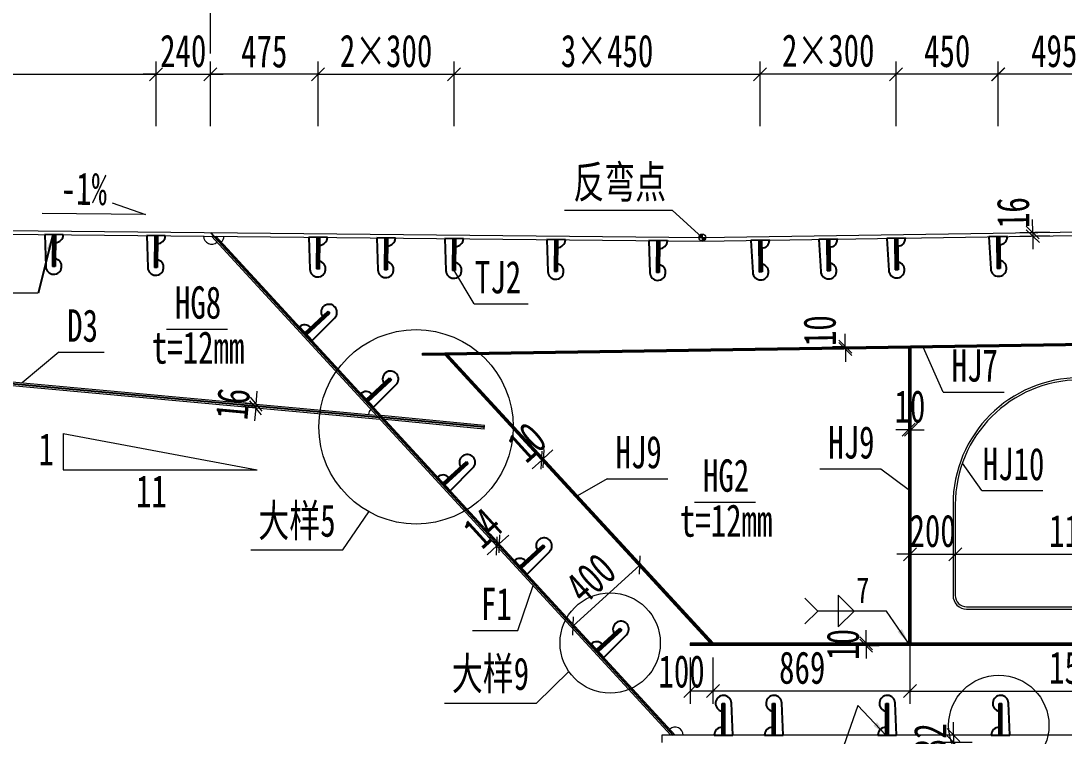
# Model space of a CAD drawing. Header units: millimetres. Extents: x 44597 to 300567, y -113054 to 73044.
# Drawn here: x 99946 to 104549, y -93190 to -90036 of the extents above; entities that cross this region are included whole.
import ezdxf
from ezdxf.enums import TextEntityAlignment as Align

# ---------------------------------------------------------------- set-up
doc = ezdxf.new("R2010")
doc.units = ezdxf.units.MM
doc.layers.get('Defpoints').update_dxf_attribs({"color": 8})
for name, color, linetype, lineweight in [('Dim', 4, 'Continuous', 15), ('文字', 7, 'Continuous', 15), ('细实线', 4, 'Continuous', 15), ('钢板粗线', 1, 'Continuous', 25), ('钢板细线', 6, 'Continuous', 15)]:
    doc.layers.add(name, color=color, linetype=linetype, lineweight=lineweight)
doc.layers.add('Text', color=4, linetype='Continuous')
doc.styles.add('111', font='', dxfattribs={"width": 0.7})
doc.styles.add('BM_Dim', font='', dxfattribs={"width": 0.85})
doc.styles.add('SMEDI', font='', dxfattribs={"width": 0.75})
doc.styles.get("Standard").update_dxf_attribs({"font": ''})
doc.styles.get('111').set_extended_font_data('仿宋_GB2312')
doc.styles.get('BM_Dim').set_extended_font_data('仿宋_GB2312')
doc.styles.get('SMEDI').set_extended_font_data('仿宋_GB2312')
doc.styles.get('Standard').set_extended_font_data('仿宋_GB2312')
doc.dimstyles.new('200', dxfattribs={"dimscale": 0, "dimtxt": 2.5, "dimasz": 1, "dimexe": 1, "dimexo": 1, "dimgap": 0.6, "dimtad": 1, "dimdec": 0, "dimdsep": 46, "dimtxsty": '111', "dimblk": 'OBLIQUE', "dimcen": 0, "dimclrd": 4, "dimclre": 4, "dimclrt": 4, "dimadec": 1, "dimazin": 2, "dimtfac": 1, "dimtdec": 0, "dimtix": 1, "dimtmove": 2, "dimatfit": 3, "dimfxl": 4, "dimfxlon": 1, "dimtolj": 1, "dimlwd": -1, "dimlwe": -1, "dimarcsym": 0})
doc.dimstyles.new('MSteel_1.0_1.0', dxfattribs={"dimtxt": 3, "dimasz": 1.2, "dimexe": 1, "dimexo": 1, "dimgap": 1, "dimtad": 3, "dimtoh": 1, "dimdec": 0, "dimzin": 0, "dimdsep": 46, "dimtxsty": 'Standard', "dimblk": 'ARCHTICK', "dimcen": 0.09, "dimclrd": 3, "dimclre": 3, "dimadec": 0, "dimazin": 0, "dimtfac": 1, "dimtdec": 4, "dimtofl": 0, "dimtmove": 0, "dimatfit": 3, "dimfxl": 1, "dimtolj": 1, "dimtzin": 0, "dimarcsym": 0})

# ---------------------------------------------------------------- blocks, each defined once
blk = doc.blocks.new('_Oblique')
at = {"color": 0, "linetype": 'ByBlock', "lineweight": -2}
blk.add_line((-0.5, -0.5), (0.5, 0.5), dxfattribs=at)
blk = doc.blocks.new('*D2877')
at = {"layer": 'Defpoints', "color": 0, "transparency": 16777216}
for p in [(100782.3, -89951.8), (96652.3, -90481.5), (100782.3, -90969.5)]:
    blk.add_point(p, dxfattribs=at)
at = {"layer": '细实线', "color": 4, "transparency": 16777216}
for p, q in [((96652.3, -90180.3), (96652.3, -89894.6)), ((100782.3, -90180.3), (100782.3, -89894.6)), ((96652.3, -89951.8), (100782.3, -89951.8))]:
    blk.add_line(p, q, dxfattribs=at)
at = {"layer": '细实线', "color": 4, "transparency": 16777216, "xscale": 57.14285714285715, "yscale": 57.14285714285715, "zscale": 57.14285714285715, "rotation": 180}
blk.add_blockref('_Oblique', (96652.3, -89951.8), dxfattribs=at)
at = {"layer": '细实线', "color": 4, "transparency": 16777216, "xscale": 57.14285714285715, "yscale": 57.14285714285715, "zscale": 57.14285714285715}
blk.add_blockref('_Oblique', (100782.3, -89951.8), dxfattribs=at)
at = {"layer": '细实线', "color": 4, "transparency": 16777216, "insert": (98717.3, -89849.5), "char_height": 142.86, "attachment_point": 5, "style": '111'}
blk.add_mtext('\\A1;4130', dxfattribs=at)
blk = doc.blocks.new('*D2878')
at = {"layer": 'Defpoints', "color": 0, "transparency": 16777216}
for p in [(107152.3, -89640.2), (96652.3, -90058.4), (107152.3, -90954.2)]:
    blk.add_point(p, dxfattribs=at)
at = {"layer": '细实线', "color": 4, "transparency": 16777216}
for p, q in [((96652.3, -89868.7), (96652.3, -89583)), ((107152.3, -89868.7), (107152.3, -89583)), ((96652.3, -89640.2), (107152.3, -89640.2))]:
    blk.add_line(p, q, dxfattribs=at)
at = {"layer": '细实线', "color": 4, "transparency": 16777216, "xscale": 57.14285714285715, "yscale": 57.14285714285715, "zscale": 57.14285714285715, "rotation": 180}
blk.add_blockref('_Oblique', (96652.3, -89640.2), dxfattribs=at)
at = {"layer": '细实线', "color": 4, "transparency": 16777216, "xscale": 57.14285714285715, "yscale": 57.14285714285715, "zscale": 57.14285714285715}
blk.add_blockref('_Oblique', (107152.3, -89640.2), dxfattribs=at)
at = {"layer": '细实线', "color": 4, "transparency": 16777216, "insert": (101902.3, -89537.9), "char_height": 142.86, "attachment_point": 5, "style": '111'}
blk.add_mtext('\\A1;10500', dxfattribs=at)
blk = doc.blocks.new('*D2879')
at = {"layer": 'Defpoints', "color": 0, "transparency": 16777216}
for p in [(107152.3, -89951.8), (107152.3, -90937.1), (100782.3, -90969.5)]:
    blk.add_point(p, dxfattribs=at)
at = {"layer": '细实线', "color": 4, "transparency": 16777216}
for p, q in [((100782.3, -90180.3), (100782.3, -89894.6)), ((107152.3, -90180.3), (107152.3, -89894.6)), ((100782.3, -89951.8), (107152.3, -89951.8))]:
    blk.add_line(p, q, dxfattribs=at)
at = {"layer": '细实线', "color": 4, "transparency": 16777216, "xscale": 57.14285714285715, "yscale": 57.14285714285715, "zscale": 57.14285714285715, "rotation": 180}
blk.add_blockref('_Oblique', (100782.3, -89951.8), dxfattribs=at)
at = {"layer": '细实线', "color": 4, "transparency": 16777216, "xscale": 57.14285714285715, "yscale": 57.14285714285715, "zscale": 57.14285714285715}
blk.add_blockref('_Oblique', (107152.3, -89951.8), dxfattribs=at)
at = {"layer": '细实线', "color": 4, "transparency": 16777216, "insert": (103967.3, -89849.5), "char_height": 142.86, "attachment_point": 5, "style": '111'}
blk.add_mtext('\\A1;6370', dxfattribs=at)
blk = doc.blocks.new('*D2881')
at = {"layer": 'Defpoints', "color": 0, "transparency": 16777216}
for p in [(102823.7, -93185.7), (103268.5, -93163.7), (102823.7, -93618)]:
    blk.add_point(p, dxfattribs=at)
at = {"layer": '细实线', "color": 4, "transparency": 16777216}
for p, q in [((102823.7, -93389.5), (102823.7, -93675.2)), ((103268.5, -93389.5), (103268.5, -93675.2)), ((102823.7, -93618), (102766.6, -93618)), ((103268.5, -93618), (102823.7, -93618)), ((103268.5, -93618), (103325.6, -93618))]:
    blk.add_line(p, q, dxfattribs=at)
at = {"layer": '细实线', "color": 4, "transparency": 16777216, "xscale": 57.14285714285715, "yscale": 57.14285714285715, "zscale": 57.14285714285715}
blk.add_blockref('_Oblique', (102823.7, -93618), dxfattribs=at)
at = {"layer": '细实线', "color": 4, "transparency": 16777216, "xscale": 57.14285714285715, "yscale": 57.14285714285715, "zscale": 57.14285714285715, "rotation": 180}
blk.add_blockref('_Oblique', (103268.5, -93618), dxfattribs=at)
at = {"layer": '细实线', "color": 4, "transparency": 16777216, "insert": (103046.1, -93517.4), "char_height": 142.86, "attachment_point": 5, "style": '111'}
blk.add_mtext('\\A1;2×225', dxfattribs=at)
blk = doc.blocks.new('*D2883')
at = {"layer": 'Defpoints', "color": 0, "transparency": 16777216}
for p in [(102899.1, -92785.7), (102999.1, -92785.7), (102899.1, -92991.2)]:
    blk.add_point(p, dxfattribs=at)
at = {"layer": '细实线', "color": 4, "transparency": 16777216}
for p, q in [((102899.1, -92842.9), (102899.1, -93048.3)), ((102999.1, -92842.9), (102999.1, -93048.3)), ((102999.1, -92991.2), (102899.1, -92991.2))]:
    blk.add_line(p, q, dxfattribs=at)
at = {"layer": '细实线', "color": 4, "transparency": 16777216, "xscale": 57.14285714285715, "yscale": 57.14285714285715, "zscale": 57.14285714285715, "rotation": 180}
blk.add_blockref('_Oblique', (102899.1, -92991.2), dxfattribs=at)
at = {"layer": '细实线', "color": 4, "transparency": 16777216, "xscale": 57.14285714285715, "yscale": 57.14285714285715, "zscale": 57.14285714285715}
blk.add_blockref('_Oblique', (102999.1, -92991.2), dxfattribs=at)
at = {"layer": '细实线', "color": 4, "transparency": 16777216, "insert": (102861, -92905.5), "char_height": 142.86, "attachment_point": 5, "style": '111'}
blk.add_mtext('\\A1;100', dxfattribs=at)
blk = doc.blocks.new('_ArchTick')
at = {"color": 0, "linetype": 'ByBlock', "const_width": 0.15}
blk.add_lwpolyline([(-0.5, -0.5), (0.5, 0.5)], dxfattribs=at)
blk = doc.blocks.new('角焊缝1')
at = {"layer": 'Dim'}
blk.add_line((-3101.175, 370.223), (-3106.48, 370.223), dxfattribs=at)
blk.add_lwpolyline([(-3104.907, 371.455), (-3104.907, 368.992), (-3103.675, 370.223)], close=True, dxfattribs=at)
blk.add_lwpolyline([(-3107.48, 369.223), (-3106.48, 370.223), (-3107.48, 371.223)], dxfattribs=at)
blk = doc.blocks.new('*D2887')
at = {"layer": 'Defpoints', "color": 0, "transparency": 16777216}
for p in [(102999.1, -92785.7), (103868.5, -92780.7), (102999.1, -92991.2)]:
    blk.add_point(p, dxfattribs=at)
at = {"layer": '细实线', "color": 4, "transparency": 16777216}
for p, q in [((102999.1, -92842.9), (102999.1, -93048.3)), ((103868.5, -92837.9), (103868.5, -93048.3)), ((103868.5, -92991.2), (102999.1, -92991.2))]:
    blk.add_line(p, q, dxfattribs=at)
at = {"layer": '细实线', "color": 4, "transparency": 16777216, "xscale": 57.14285714285715, "yscale": 57.14285714285715, "zscale": 57.14285714285715, "rotation": 180}
blk.add_blockref('_Oblique', (102999.1, -92991.2), dxfattribs=at)
at = {"layer": '细实线', "color": 4, "transparency": 16777216, "xscale": 57.14285714285715, "yscale": 57.14285714285715, "zscale": 57.14285714285715}
blk.add_blockref('_Oblique', (103868.5, -92991.2), dxfattribs=at)
at = {"layer": '细实线', "color": 4, "transparency": 16777216, "insert": (103393.2, -92889), "char_height": 142.86, "attachment_point": 5, "style": '111'}
blk.add_mtext('\\A1;869', dxfattribs=at)
blk = doc.blocks.new('*D2888')
at = {"layer": 'Defpoints', "color": 0, "transparency": 16777216}
for p in [(103207.5, -90271.5), (101857.3, -90996.2), (103207.5, -91003.4)]:
    blk.add_point(p, dxfattribs=at)
at = {"layer": '细实线', "color": 4, "transparency": 16777216}
for p, q in [((101857.3, -90500.1), (101857.3, -90214.4)), ((103207.5, -90500.1), (103207.5, -90214.4)), ((101857.3, -90271.5), (103207.5, -90271.5))]:
    blk.add_line(p, q, dxfattribs=at)
at = {"layer": '细实线', "color": 4, "transparency": 16777216, "xscale": 57.14285714285715, "yscale": 57.14285714285715, "zscale": 57.14285714285715, "rotation": 180}
blk.add_blockref('_Oblique', (101857.3, -90271.5), dxfattribs=at)
at = {"layer": '细实线', "color": 4, "transparency": 16777216, "xscale": 57.14285714285715, "yscale": 57.14285714285715, "zscale": 57.14285714285715}
blk.add_blockref('_Oblique', (103207.5, -90271.5), dxfattribs=at)
at = {"layer": '细实线', "color": 4, "transparency": 16777216, "insert": (102532.4, -90169.3), "char_height": 142.857, "attachment_point": 5, "style": '111'}
blk.add_mtext('\\A1;\\f仿宋_GB2312|b0|i0|c134|p49;3×450', dxfattribs=at)
blk = doc.blocks.new('12-140加劲 有过焊孔')
at = {"layer": 'Defpoints'}
blk.add_line((0, 0), (0, 140), dxfattribs=at)
at = {"layer": '钢板粗线', "color": 7}
for p, q in [((-6, 0), (-6, 140)), ((-6, 140), (6, 140)), ((6, 0), (6, 140)), ((41, 0), (35, 141.5)), ((-41, 0), (41, 0))]:
    blk.add_line(p, q, dxfattribs=at)
for centre, start, end in [((0, 140), 2.441, 260.1291), ((-6, 0), 90, 180)]:
    blk.add_arc(centre, 35, start, end, dxfattribs=at)
blk = doc.blocks.new('*D2889')
at = {"layer": 'Defpoints', "color": 0, "transparency": 16777216}
for p in [(101014.9, -91729), (100982.5, -91742.1), (101013.5, -91745)]:
    blk.add_point(p, dxfattribs=at)
at = {"layer": '细实线', "color": 4, "transparency": 16777216}
for p, q in [((100984, -91726.2), (100989.1, -91669.3)), ((100984, -91726.2), (100927, -91721)), ((100984, -91726.2), (100982.5, -91742.1)), ((100982.5, -91742.1), (100925.6, -91737)), ((100982.5, -91742.1), (100977.3, -91799))]:
    blk.add_line(p, q, dxfattribs=at)
at = {"layer": '细实线', "color": 4, "transparency": 16777216, "xscale": 57.14285714285715, "yscale": 57.14285714285715, "zscale": 57.14285714285715}
for p, rotation in [((100982.5, -91742.1), 84.79551855728839), ((100984, -91726.2), 264.7955185572884)]:
    blk.add_blockref('_Oblique', p, dxfattribs=dict(at, rotation=rotation))
at = {"layer": '细实线', "color": 4, "transparency": 16777216, "insert": (100881.4, -91724.9), "char_height": 142.86, "attachment_point": 5, "rotation": 84.7955, "style": '111'}
blk.add_mtext('\\A1;16', dxfattribs=at)
blk = doc.blocks.new('*D2890')
at = {"layer": 'Defpoints', "color": 0, "transparency": 16777216}
for p in [(100542.5, -90271.5), (96942.5, -90947), (100542.5, -90983.5)]:
    blk.add_point(p, dxfattribs=at)
at = {"layer": '细实线', "color": 4, "transparency": 16777216}
for p, q in [((96942.5, -90500.1), (96942.5, -90214.4)), ((100542.5, -90500.1), (100542.5, -90214.4)), ((96942.5, -90271.5), (100542.5, -90271.5))]:
    blk.add_line(p, q, dxfattribs=at)
at = {"layer": '细实线', "color": 4, "transparency": 16777216, "xscale": 57.14285714285715, "yscale": 57.14285714285715, "zscale": 57.14285714285715, "rotation": 180}
blk.add_blockref('_Oblique', (96942.5, -90271.5), dxfattribs=at)
at = {"layer": '细实线', "color": 4, "transparency": 16777216, "xscale": 57.14285714285715, "yscale": 57.14285714285715, "zscale": 57.14285714285715}
blk.add_blockref('_Oblique', (100542.5, -90271.5), dxfattribs=at)
at = {"layer": '细实线', "color": 4, "transparency": 16777216, "insert": (98742.5, -90169.3), "char_height": 142.86, "attachment_point": 5, "style": '111'}
blk.add_mtext('\\A1;8×450', dxfattribs=at)
blk = doc.blocks.new('*D2891')
at = {"layer": 'Defpoints', "color": 0, "transparency": 16777216}
for p in [(100782.3, -90271.5), (100542.5, -90983.1), (100782.3, -90969.5)]:
    blk.add_point(p, dxfattribs=at)
at = {"layer": '细实线', "color": 4, "transparency": 16777216}
for p, q in [((100542.5, -90500.1), (100542.5, -90214.4)), ((100782.3, -90500.1), (100782.3, -90214.4)), ((100542.5, -90271.5), (100485.4, -90271.5)), ((100542.5, -90271.5), (100782.3, -90271.5)), ((100782.3, -90271.5), (100839.4, -90271.5))]:
    blk.add_line(p, q, dxfattribs=at)
at = {"layer": '细实线', "color": 4, "transparency": 16777216, "xscale": 57.14285714285715, "yscale": 57.14285714285715, "zscale": 57.14285714285715}
blk.add_blockref('_Oblique', (100542.5, -90271.5), dxfattribs=at)
at = {"layer": '细实线', "color": 4, "transparency": 16777216, "xscale": 57.14285714285715, "yscale": 57.14285714285715, "zscale": 57.14285714285715, "rotation": 180}
blk.add_blockref('_Oblique', (100782.3, -90271.5), dxfattribs=at)
at = {"layer": '细实线', "color": 4, "transparency": 16777216, "insert": (100662.4, -90169.3), "char_height": 142.86, "attachment_point": 5, "style": '111'}
blk.add_mtext('\\A1;240', dxfattribs=at)
blk = doc.blocks.new('*D874')
at = {"layer": 'Defpoints', "color": 0, "transparency": 16777216}
for p in [(-3729.8, -2299.1), (-3589.7, -2267.1), (-3589.7, -2299.1)]:
    blk.add_point(p, dxfattribs=at)
at = {"layer": '细实线', "color": 4, "transparency": 16777216}
for p, q in [((-3729.8, -2267.1), (-3729.8, -2209.9)), ((-3646.9, -2267.1), (-3786.9, -2267.1)), ((-3646.9, -2299.1), (-3786.9, -2299.1)), ((-3729.8, -2267.1), (-3729.8, -2299.1)), ((-3729.8, -2299.1), (-3729.8, -2356.2))]:
    blk.add_line(p, q, dxfattribs=at)
at = {"layer": '细实线', "color": 4, "transparency": 16777216, "xscale": 57.14285714285715, "yscale": 57.14285714285715, "zscale": 57.14285714285715}
for p, rotation in [((-3729.8, -2267.1), 270), ((-3729.8, -2299.1), 90)]:
    blk.add_blockref('_Oblique', p, dxfattribs=dict(at, rotation=rotation))
at = {"layer": '细实线', "color": 4, "transparency": 16777216, "insert": (-3832, -2283.1), "char_height": 142.86, "attachment_point": 5, "rotation": 90, "style": '111'}
blk.add_mtext('\\A1;32', dxfattribs=at)
blk = doc.blocks.new('*D875')
at = {"layer": 'Defpoints', "color": 0, "transparency": 16777216}
for p in [(-4115.6, -1862.1), (-4115.6, -1872.1), (-4115, -1872.1)]:
    blk.add_point(p, dxfattribs=at)
at = {"layer": '细实线', "color": 4, "transparency": 16777216}
for p, q in [((-4115, -1862.1), (-4115, -1804.9)), ((-4115, -1862.1), (-4057.8, -1862.1)), ((-4115, -1862.1), (-4115, -1872.1)), ((-4115, -1872.1), (-4057.8, -1872.1)), ((-4115, -1872.1), (-4115, -1929.2))]:
    blk.add_line(p, q, dxfattribs=at)
at = {"layer": '细实线', "color": 4, "transparency": 16777216, "xscale": 57.14285714285715, "yscale": 57.14285714285715, "zscale": 57.14285714285715}
for p, rotation in [((-4115, -1862.1), 270), ((-4115, -1872.1), 90)]:
    blk.add_blockref('_Oblique', p, dxfattribs=dict(at, rotation=rotation))
at = {"layer": '细实线', "color": 4, "transparency": 16777216, "insert": (-4217.2, -1867.1), "char_height": 142.86, "attachment_point": 5, "rotation": 90, "style": '111'}
blk.add_mtext('\\A1;10', dxfattribs=at)
blk = doc.blocks.new('*D876')
at = {"layer": 'Defpoints', "color": 0, "transparency": 16777216}
for p in [(-3916.9, -920.7), (-3926.9, -975.4), (-3916.9, -975.4)]:
    blk.add_point(p, dxfattribs=at)
at = {"layer": '细实线', "color": 4, "transparency": 16777216}
for p, q in [((-3926.9, -920.7), (-3926.9, -863.5)), ((-3916.9, -920.7), (-3916.9, -863.5)), ((-3926.9, -920.7), (-3984, -920.7)), ((-3926.9, -920.7), (-3916.9, -920.7)), ((-3916.9, -920.7), (-3859.8, -920.7))]:
    blk.add_line(p, q, dxfattribs=at)
at = {"layer": '细实线', "color": 4, "transparency": 16777216, "xscale": 57.14285714285715, "yscale": 57.14285714285715, "zscale": 57.14285714285715}
blk.add_blockref('_Oblique', (-3926.9, -920.7), dxfattribs=at)
at = {"layer": '细实线', "color": 4, "transparency": 16777216, "xscale": 57.14285714285715, "yscale": 57.14285714285715, "zscale": 57.14285714285715, "rotation": 180}
blk.add_blockref('_Oblique', (-3916.9, -920.7), dxfattribs=at)
at = {"layer": '细实线', "color": 4, "transparency": 16777216, "insert": (-3921.9, -818.4), "char_height": 142.86, "attachment_point": 5, "style": '111'}
blk.add_mtext('\\A1;10', dxfattribs=at)
blk = doc.blocks.new('*D877')
at = {"layer": 'Defpoints', "color": 0, "transparency": 16777216}
for p in [(-3921.9, -1776.5), (-2421.9, -1864.1), (-2421.9, -2072.6)]:
    blk.add_point(p, dxfattribs=at)
at = {"layer": '细实线', "color": 4, "transparency": 16777216}
for p, q in [((-3921.9, -1844), (-3921.9, -2129.7)), ((-2421.9, -1921.2), (-2421.9, -2129.7)), ((-3921.9, -2072.6), (-2421.9, -2072.6))]:
    blk.add_line(p, q, dxfattribs=at)
at = {"layer": '细实线', "color": 4, "transparency": 16777216, "xscale": 57.14285714285715, "yscale": 57.14285714285715, "zscale": 57.14285714285715, "rotation": 180}
blk.add_blockref('_Oblique', (-3921.9, -2072.6), dxfattribs=at)
at = {"layer": '细实线', "color": 4, "transparency": 16777216, "xscale": 57.14285714285715, "yscale": 57.14285714285715, "zscale": 57.14285714285715}
blk.add_blockref('_Oblique', (-2421.9, -2072.6), dxfattribs=at)
at = {"layer": '细实线', "color": 4, "transparency": 16777216, "insert": (-3171.9, -1970.3), "char_height": 142.86, "attachment_point": 5, "style": '111'}
blk.add_mtext('\\A1;1500', dxfattribs=at)
blk = doc.blocks.new('*D879')
at = {"layer": 'Defpoints', "color": 0, "transparency": 16777216}
for p in [(-2621.9, -1259.1), (-3721.9, -1293.6), (-2621.9, -1469.4)]:
    blk.add_point(p, dxfattribs=at)
at = {"layer": '细实线', "color": 4, "transparency": 16777216}
for p, q in [((-2621.9, -1316.2), (-2621.9, -1526.6)), ((-3721.9, -1350.7), (-3721.9, -1526.6)), ((-3721.9, -1469.4), (-2621.9, -1469.4))]:
    blk.add_line(p, q, dxfattribs=at)
at = {"layer": '细实线', "color": 4, "transparency": 16777216, "xscale": 57.14285714285715, "yscale": 57.14285714285715, "zscale": 57.14285714285715, "rotation": 180}
blk.add_blockref('_Oblique', (-3721.9, -1469.4), dxfattribs=at)
at = {"layer": '细实线', "color": 4, "transparency": 16777216, "xscale": 57.14285714285715, "yscale": 57.14285714285715, "zscale": 57.14285714285715}
blk.add_blockref('_Oblique', (-2621.9, -1469.4), dxfattribs=at)
at = {"layer": '细实线', "color": 4, "transparency": 16777216, "insert": (-3171.9, -1367.2), "char_height": 142.86, "attachment_point": 5, "style": '111'}
blk.add_mtext('\\A1;1100', dxfattribs=at)
blk = doc.blocks.new('*D880')
at = {"layer": 'Defpoints', "color": 0, "transparency": 16777216}
for p in [(-3721.9, -1293.6), (-3921.9, -1351.9), (-3721.9, -1469.4)]:
    blk.add_point(p, dxfattribs=at)
at = {"layer": '细实线', "color": 4, "transparency": 16777216}
for p, q in [((-3721.9, -1350.7), (-3721.9, -1526.6)), ((-3921.9, -1409.1), (-3921.9, -1526.6)), ((-3921.9, -1469.4), (-3979, -1469.4)), ((-3921.9, -1469.4), (-3721.9, -1469.4)), ((-3721.9, -1469.4), (-3664.8, -1469.4))]:
    blk.add_line(p, q, dxfattribs=at)
at = {"layer": '细实线', "color": 4, "transparency": 16777216, "xscale": 57.14285714285715, "yscale": 57.14285714285715, "zscale": 57.14285714285715}
blk.add_blockref('_Oblique', (-3921.9, -1469.4), dxfattribs=at)
at = {"layer": '细实线', "color": 4, "transparency": 16777216, "xscale": 57.14285714285715, "yscale": 57.14285714285715, "zscale": 57.14285714285715, "rotation": 180}
blk.add_blockref('_Oblique', (-3721.9, -1469.4), dxfattribs=at)
at = {"layer": '细实线', "color": 4, "transparency": 16777216, "insert": (-3821.9, -1367.2), "char_height": 142.86, "attachment_point": 5, "style": '111'}
blk.add_mtext('\\A1;200', dxfattribs=at)
blk = doc.blocks.new('*D887')
at = {"layer": 'Defpoints', "color": 0, "transparency": 16777216}
for p in [(-4206.9, -564.2), (-4171.7, -553.6), (-4171.6, -563.6)]:
    blk.add_point(p, dxfattribs=at)
at = {"layer": '细实线', "color": 4, "transparency": 16777216}
for p, q in [((-4207, -554.2), (-4207.9, -497)), ((-4207, -554.2), (-4264.2, -555)), ((-4206.9, -564.2), (-4264, -565)), ((-4207, -554.2), (-4206.9, -564.2)), ((-4206.9, -564.2), (-4206, -621.3))]:
    blk.add_line(p, q, dxfattribs=at)
at = {"layer": '细实线', "color": 4, "transparency": 16777216, "xscale": 57.14285714285715, "yscale": 57.14285714285715, "zscale": 57.14285714285715}
for p, rotation in [((-4207, -554.2), 270.8593722436547), ((-4206.9, -564.2), 90.8593722436547)]:
    blk.add_blockref('_Oblique', p, dxfattribs=dict(at, rotation=rotation))
at = {"layer": '细实线', "color": 4, "transparency": 16777216, "insert": (-4319.2, -483.4), "char_height": 142.86, "attachment_point": 5, "rotation": 90.8594, "style": '111'}
blk.add_mtext('\\A1;10', dxfattribs=at)
blk = doc.blocks.new('*D893')
at = {"layer": 'Defpoints', "color": 0, "transparency": 16777216}
for p in [(-4521.9, -2267.1), (-1521.9, -2267.1), (-4521.9, -2699.4)]:
    blk.add_point(p, dxfattribs=at)
at = {"layer": '细实线', "color": 4, "transparency": 16777216}
for p, q in [((-4521.9, -2470.8), (-4521.9, -2756.6)), ((-1521.9, -2470.8), (-1521.9, -2756.6)), ((-1521.9, -2699.4), (-4521.9, -2699.4))]:
    blk.add_line(p, q, dxfattribs=at)
at = {"layer": '细实线', "color": 4, "transparency": 16777216, "xscale": 57.14285714285715, "yscale": 57.14285714285715, "zscale": 57.14285714285715, "rotation": 180}
blk.add_blockref('_Oblique', (-4521.9, -2699.4), dxfattribs=at)
at = {"layer": '细实线', "color": 4, "transparency": 16777216, "xscale": 57.14285714285715, "yscale": 57.14285714285715, "zscale": 57.14285714285715}
blk.add_blockref('_Oblique', (-1521.9, -2699.4), dxfattribs=at)
at = {"layer": '细实线', "color": 4, "transparency": 16777216, "insert": (-3021.9, -2597.2), "char_height": 142.86, "attachment_point": 5, "style": '111'}
blk.add_mtext('\\A1;6×500', dxfattribs=at)
blk = doc.blocks.new('*D894')
at = {"layer": 'Defpoints', "color": 0, "transparency": 16777216}
for p in [(-3532.9, 647.1), (-3532.9, -68.9), (-3038, -61.6)]:
    blk.add_point(p, dxfattribs=at)
at = {"layer": '细实线', "color": 4, "transparency": 16777216}
for p, q in [((-3532.9, 418.5), (-3532.9, 704.2)), ((-3038, 418.5), (-3038, 704.2)), ((-3038, 647.1), (-3532.9, 647.1))]:
    blk.add_line(p, q, dxfattribs=at)
at = {"layer": '细实线', "color": 4, "transparency": 16777216, "xscale": 57.14285714285715, "yscale": 57.14285714285715, "zscale": 57.14285714285715, "rotation": 180}
blk.add_blockref('_Oblique', (-3532.9, 647.1), dxfattribs=at)
at = {"layer": '细实线', "color": 4, "transparency": 16777216, "xscale": 57.14285714285715, "yscale": 57.14285714285715, "zscale": 57.14285714285715}
blk.add_blockref('_Oblique', (-3038, 647.1), dxfattribs=at)
at = {"layer": '细实线', "color": 4, "transparency": 16777216, "insert": (-3285.4, 749.3), "char_height": 142.86, "attachment_point": 5, "style": '111'}
blk.add_mtext('\\A1;495', dxfattribs=at)
blk = doc.blocks.new('*D895')
at = {"layer": 'Defpoints', "color": 0, "transparency": 16777216}
for p in [(-3982.9, 647.1), (-3982.9, -75.7), (-3532.4, -61.6)]:
    blk.add_point(p, dxfattribs=at)
at = {"layer": '细实线', "color": 4, "transparency": 16777216}
for p, q in [((-3982.9, 418.5), (-3982.9, 704.2)), ((-3532.4, 418.5), (-3532.4, 704.2)), ((-3532.4, 647.1), (-3982.9, 647.1))]:
    blk.add_line(p, q, dxfattribs=at)
at = {"layer": '细实线', "color": 4, "transparency": 16777216, "xscale": 57.14285714285715, "yscale": 57.14285714285715, "zscale": 57.14285714285715, "rotation": 180}
blk.add_blockref('_Oblique', (-3982.9, 647.1), dxfattribs=at)
at = {"layer": '细实线', "color": 4, "transparency": 16777216, "xscale": 57.14285714285715, "yscale": 57.14285714285715, "zscale": 57.14285714285715}
blk.add_blockref('_Oblique', (-3532.4, 647.1), dxfattribs=at)
at = {"layer": '细实线', "color": 4, "transparency": 16777216, "insert": (-3757.7, 749.3), "char_height": 142.86, "attachment_point": 5, "style": '111'}
blk.add_mtext('\\A1;450', dxfattribs=at)
blk = doc.blocks.new('*D896')
at = {"layer": 'Defpoints', "color": 0, "transparency": 16777216}
for p in [(-4582.9, 647.1), (-4582.9, -84.7), (-3982.9, -75.7)]:
    blk.add_point(p, dxfattribs=at)
at = {"layer": '细实线', "color": 4, "transparency": 16777216}
for p, q in [((-4582.9, 418.5), (-4582.9, 704.2)), ((-3982.9, 418.5), (-3982.9, 704.2)), ((-3982.9, 647.1), (-4582.9, 647.1))]:
    blk.add_line(p, q, dxfattribs=at)
at = {"layer": '细实线', "color": 4, "transparency": 16777216, "xscale": 57.14285714285715, "yscale": 57.14285714285715, "zscale": 57.14285714285715, "rotation": 180}
blk.add_blockref('_Oblique', (-4582.9, 647.1), dxfattribs=at)
at = {"layer": '细实线', "color": 4, "transparency": 16777216, "xscale": 57.14285714285715, "yscale": 57.14285714285715, "zscale": 57.14285714285715}
blk.add_blockref('_Oblique', (-3982.9, 647.1), dxfattribs=at)
at = {"layer": '细实线', "color": 4, "transparency": 16777216, "insert": (-4282.4, 751), "char_height": 142.86, "attachment_point": 5, "style": '111'}
blk.add_mtext('\\A1;2×300', dxfattribs=at)
blk = doc.blocks.new('...')
at = {"layer": '细实线'}
h = blk.add_hatch(color=256, dxfattribs=at)
h.dxf.hatch_style = 1
h.paths.add_polyline_path([(-15.3, 0, -0.414214), (0, 15.3), (0, 0)])
h.paths.add_polyline_path([(0, -15.3), (0, 0), (15.3, 0, -0.414214)])
for p, q in [((0, 15.3), (0, -15.3)), ((-15.3, 0), (15.3, 0))]:
    blk.add_line(p, q, dxfattribs=at)
blk.add_circle((0, 0), 15.3, dxfattribs=at)
blk = doc.blocks.new('*D897')
at = {"layer": 'Defpoints', "color": 0, "transparency": 16777216}
for p in [(-3379.9, -66.7), (-3248.8, -48.7), (-3248.6, -64.7)]:
    blk.add_point(p, dxfattribs=at)
at = {"layer": '细实线', "color": 4, "transparency": 16777216}
for p, q in [((-3380.1, -50.7), (-3381, 6.4)), ((-3305.9, -49.6), (-3437.3, -51.6)), ((-3305.7, -65.6), (-3437, -67.6)), ((-3380.1, -50.7), (-3379.9, -66.7)), ((-3379.9, -66.7), (-3379, -123.8))]:
    blk.add_line(p, q, dxfattribs=at)
at = {"layer": '细实线', "color": 4, "transparency": 16777216, "xscale": 57.14285714285715, "yscale": 57.14285714285715, "zscale": 57.14285714285715}
for p, rotation in [((-3380.1, -50.7), 270.8593722436533), ((-3379.9, -66.7), 90.85937224365327)]:
    blk.add_blockref('_Oblique', p, dxfattribs=dict(at, rotation=rotation))
at = {"layer": '细实线', "color": 4, "transparency": 16777216, "insert": (-3466.2, 36.8), "char_height": 142.86, "attachment_point": 5, "rotation": 90.8594, "style": '111'}
blk.add_mtext('\\A1;16', dxfattribs=at)
blk = doc.blocks.new('*D2893')
at = {"layer": 'Defpoints', "color": 0, "transparency": 16777216}
for p in [(102773.7, -93185.7), (102823.7, -93185.7), (102773.7, -93618)]:
    blk.add_point(p, dxfattribs=at)
at = {"layer": '细实线', "color": 4, "transparency": 16777216}
for p, q in [((102773.7, -93389.5), (102773.7, -93675.2)), ((102823.7, -93389.5), (102823.7, -93675.2)), ((102773.7, -93618), (102716.6, -93618)), ((102823.7, -93618), (102773.7, -93618)), ((102823.7, -93618), (102880.9, -93618))]:
    blk.add_line(p, q, dxfattribs=at)
at = {"layer": '细实线', "color": 4, "transparency": 16777216, "xscale": 57.14285714285715, "yscale": 57.14285714285715, "zscale": 57.14285714285715}
blk.add_blockref('_Oblique', (102773.7, -93618), dxfattribs=at)
at = {"layer": '细实线', "color": 4, "transparency": 16777216, "xscale": 57.14285714285715, "yscale": 57.14285714285715, "zscale": 57.14285714285715, "rotation": 180}
blk.add_blockref('_Oblique', (102823.7, -93618), dxfattribs=at)
at = {"layer": '细实线', "color": 4, "transparency": 16777216, "insert": (102695.2, -93515.8), "char_height": 142.86, "attachment_point": 5, "style": '111'}
blk.add_mtext('\\A1;50', dxfattribs=at)
blk = doc.blocks.new('*D2875')
at = {"layer": 'Defpoints', "color": 0, "transparency": 16777216}
for p in [(101857.3, -90271.5), (101257.4, -90990.2), (101857.3, -90996.2)]:
    blk.add_point(p, dxfattribs=at)
at = {"layer": '细实线', "color": 4, "transparency": 16777216}
for p, q in [((101257.4, -90500.1), (101257.4, -90214.4)), ((101857.3, -90500.1), (101857.3, -90214.4)), ((101257.4, -90271.5), (101857.3, -90271.5))]:
    blk.add_line(p, q, dxfattribs=at)
at = {"layer": '细实线', "color": 4, "transparency": 16777216, "xscale": 57.14285714285715, "yscale": 57.14285714285715, "zscale": 57.14285714285715, "rotation": 180}
blk.add_blockref('_Oblique', (101257.4, -90271.5), dxfattribs=at)
at = {"layer": '细实线', "color": 4, "transparency": 16777216, "xscale": 57.14285714285715, "yscale": 57.14285714285715, "zscale": 57.14285714285715}
blk.add_blockref('_Oblique', (101857.3, -90271.5), dxfattribs=at)
at = {"layer": '细实线', "color": 4, "transparency": 16777216, "insert": (101557.3, -90169.3), "char_height": 142.86, "attachment_point": 5, "style": '111'}
blk.add_mtext('\\A1;2×300', dxfattribs=at)
blk = doc.blocks.new('*D2876')
at = {"layer": 'Defpoints', "color": 0, "transparency": 16777216}
for p in [(100782.5, -90271.5), (100782.5, -90969.5), (101257.4, -90990.2)]:
    blk.add_point(p, dxfattribs=at)
at = {"layer": '细实线', "color": 4, "transparency": 16777216}
for p, q in [((100782.5, -90500.1), (100782.5, -90214.4)), ((101257.4, -90500.1), (101257.4, -90214.4)), ((101257.4, -90271.5), (100782.5, -90271.5))]:
    blk.add_line(p, q, dxfattribs=at)
at = {"layer": '细实线', "color": 4, "transparency": 16777216, "xscale": 57.14285714285715, "yscale": 57.14285714285715, "zscale": 57.14285714285715, "rotation": 180}
blk.add_blockref('_Oblique', (100782.5, -90271.5), dxfattribs=at)
at = {"layer": '细实线', "color": 4, "transparency": 16777216, "xscale": 57.14285714285715, "yscale": 57.14285714285715, "zscale": 57.14285714285715}
blk.add_blockref('_Oblique', (101257.4, -90271.5), dxfattribs=at)
at = {"layer": '细实线', "color": 4, "transparency": 16777216, "insert": (101019.9, -90170.8), "char_height": 142.86, "attachment_point": 5, "style": '111'}
blk.add_mtext('\\A1;475', dxfattribs=at)
blk = doc.blocks.new('14-160加劲 有过焊孔')
at = {"layer": 'Defpoints'}
blk.add_line((38609.4, 31489.3), (38609.4, 31629.3), dxfattribs=at)
at = {"layer": '钢板粗线', "color": 7}
for p, q in [((38603.4, 31489.3), (38603.4, 31629.3)), ((38603.4, 31629.3), (38615.4, 31629.3)), ((38615.4, 31489.3), (38615.4, 31629.3)), ((38650.4, 31489.3), (38644.3, 31630.8)), ((38568.4, 31489.3), (38650.4, 31489.3))]:
    blk.add_line(p, q, dxfattribs=at)
for centre, start, end in [((38609.4, 31629.3), 2.441, 260.1291), ((38603.4, 31489.3), 90, 180)]:
    blk.add_arc(centre, 35, start, end, dxfattribs=at)
blk = doc.blocks.new('*D3498')
at = {"layer": 'Defpoints', "color": 0, "transparency": 16777216}
for p in [(102056.3, -92342.1), (102056.8, -92363.4), (102067.1, -92354)]:
    blk.add_point(p, dxfattribs=at)
at = {"layer": '细实线', "color": 4, "transparency": 16777216}
for p, q in [((102045.9, -92351.5), (102007.5, -92309.3)), ((102056.3, -92342.1), (102017.8, -92299.8)), ((102056.3, -92342.1), (102098.5, -92303.6)), ((102045.9, -92351.5), (102003.7, -92390)), ((102045.9, -92351.5), (102056.3, -92342.1))]:
    blk.add_line(p, q, dxfattribs=at)
at = {"layer": '细实线', "color": 4, "transparency": 16777216, "xscale": 57.14285714285715, "yscale": 57.14285714285715, "zscale": 57.14285714285715}
for p, rotation in [((102045.9, -92351.5), 42.30941180379739), ((102056.3, -92342.1), 222.3094118037974)]:
    blk.add_blockref('_Oblique', p, dxfattribs=dict(at, rotation=rotation))
at = {"layer": '细实线', "color": 4, "transparency": 16777216, "insert": (101983.3, -92272.3), "char_height": 142.86, "attachment_point": 5, "rotation": 42.3094, "style": '111'}
blk.add_mtext('\\A1;14', dxfattribs=at)
blk = doc.blocks.new('*D3499')
at = {"layer": 'Defpoints', "color": 0, "transparency": 16777216}
for p in [(102251.5, -91966.5), (102262.1, -91992.9), (102269.5, -91986.2)]:
    blk.add_point(p, dxfattribs=at)
at = {"layer": '细实线', "color": 4, "transparency": 16777216}
for p, q in [((102244.1, -91973.2), (102205.6, -91930.9)), ((102251.5, -91966.5), (102213, -91924.2)), ((102251.5, -91966.5), (102293.7, -91928)), ((102244.1, -91973.2), (102201.8, -92011.7)), ((102244.1, -91973.2), (102251.5, -91966.5))]:
    blk.add_line(p, q, dxfattribs=at)
at = {"layer": '细实线', "color": 4, "transparency": 16777216, "xscale": 57.14285714285715, "yscale": 57.14285714285715, "zscale": 57.14285714285715}
for p, rotation in [((102244.1, -91973.2), 42.3190985113926), ((102251.5, -91966.5), 222.3190985113926)]:
    blk.add_blockref('_Oblique', p, dxfattribs=dict(at, rotation=rotation))
at = {"layer": '细实线', "color": 4, "transparency": 16777216, "insert": (102178.9, -91894.2), "char_height": 142.86, "attachment_point": 5, "rotation": 42.3191, "style": '111'}
blk.add_mtext('\\A1;10', dxfattribs=at)
blk = doc.blocks.new('*D3500')
at = {"layer": 'Defpoints', "color": 0, "transparency": 16777216}
for p in [(102677, -92435.7), (102717.9, -92480.6), (102422.3, -92749.9)]:
    blk.add_point(p, dxfattribs=at)
at = {"layer": '细实线', "color": 4, "transparency": 16777216}
for p, q in [((102679.5, -92438.4), (102638.6, -92393.5)), ((102381.4, -92704.9), (102677, -92435.7)), ((102383.8, -92707.6), (102342.9, -92662.7))]:
    blk.add_line(p, q, dxfattribs=at)
at = {"layer": '细实线', "color": 4, "transparency": 16777216, "xscale": 57.14285714285715, "yscale": 57.14285714285715, "zscale": 57.14285714285715}
for p, rotation in [((102677, -92435.7), 42.31909851127197), ((102381.4, -92704.9), 222.319098511272)]:
    blk.add_blockref('_Oblique', p, dxfattribs=dict(at, rotation=rotation))
at = {"layer": '细实线', "color": 4, "transparency": 16777216, "insert": (102460.4, -92494.7), "char_height": 142.86, "attachment_point": 5, "rotation": 42.3191, "style": '111'}
blk.add_mtext('\\A1;400', dxfattribs=at)
blk = doc.blocks.new('AAA')
at = {"color": 8}
blk.add_line((-3921.9, -1862.1), (-3921.9, -559.9), dxfattribs=at)
at = {"layer": '细实线'}
for p, q in [((-5445.4, 48.6), (-4970.7, 48.6)), ((-4970.7, 48.6), (-4838.1, -72.6)), ((-3775.7, -754), (-3861.7, -559)), ((-3775.7, -754), (-3506.9, -754)), ((-4319.6, -1093.2), (-4050.9, -1093.2)), ((-4050.9, -1093.2), (-3929.7, -1182.6)), ((-3604.4, -1188.6), (-3690.4, -1067.6)), ((-3604.4, -1188.6), (-3335.6, -1188.6))]:
    blk.add_line(p, q, dxfattribs=at)
at = {"layer": '细实线', "color": 8}
blk.add_line((-4152.5, -2135.9), (-4264.9, -2458.6), dxfattribs=at)
at = {"layer": '钢板细线'}
for p, q in [((-3926.9, -1862.1), (-3926.9, -560)), ((-3916.9, -1862.1), (-3916.9, -559.8))]:
    blk.add_line(p, q, dxfattribs=at)
for points in [[(-2611.9, -1251.1, 1), (-3731.9, -1251.1), (-3731.9, -1651.1, 0.414214), (-3671.9, -1711.1), (-2671.9, -1711.1, 0.414214), (-2611.9, -1651.1)], [(-2621.9, -1251.1, 1), (-3721.9, -1251.1), (-3721.9, -1651.1, 0.414214), (-3671.9, -1701.1), (-2671.9, -1701.1, 0.414214), (-2621.9, -1651.1)]]:
    blk.add_lwpolyline(points, format="xyb", close=True, dxfattribs=at)
at = {"layer": '细实线'}
blk.add_blockref('...', (-4838.1, -72.6), dxfattribs=at)
at = {"layer": '细实线', "rotation": 180.9806856942545}
for p in [(-4582.9, -84.7), (-4282.9, -80.2), (-3982.9, -75.7), (-3532.9, -68.9)]:
    blk.add_blockref('12-140加劲 有过焊孔', p, dxfattribs=at)
at = {"layer": '细实线', "color": 8, "xscale": 57.1428571428572, "yscale": 57.1428571428572, "zscale": 57.1428571428572}
blk.add_blockref('角焊缝1', (173184.6, -22875.4), dxfattribs=at)
at = {"layer": '钢板细线', "rotation": 359.9999999999936}
for p in [(-4521.9, -2267.1), (-4021.9, -2267.1), (-3521.9, -2267.1)]:
    blk.add_blockref('12-140加劲 有过焊孔', p, dxfattribs=at)
at = {"layer": 'Text', "color": 8, "style": 'SMEDI', "width": 0.75}
blk.add_text('7', height=114.3, dxfattribs=at).set_placement((-4159, -1627.8), align=Align.MIDDLE_LEFT)
at = {"layer": '文字', "style": 'BM_Dim', "width": 0.7}
for s, p in [('反弯点', (-5202.1, 57.7)), ('HJ7', (-3636.2, -750.9)), ('HJ9', (-4180.1, -1090.1)), ('HJ10', (-3464.9, -1185.6))]:
    blk.add_text(s, height=142.86, dxfattribs=at).set_placement(p, align=Align.BOTTOM_CENTER)
at = {"layer": '细实线'}
dim = blk.add_linear_dim(base=(-4582.9, 647.1), p1=(-3982.9, -75.7), p2=(-4582.9, -84.7), text='2×300', dimstyle='200', override={"dimscale": 57.142857, "dimtxsty": '111', "dimblk": 'Oblique'}, dxfattribs=at)
dim.commit()
dim.dimension.update_dxf_attribs({"geometry": '*D896', "text_midpoint": (-4282.4, 751), "dimtype": 160})
for base, p1, p2, override, picture, middle in [((-3982.9016, 647.1016), (-3532.4454, -61.5675), (-3982.9016, -75.6595), {"dimscale": 57.142857, "dimtxsty": '111', "dimblk": 'Oblique'}, '*D895', (-3757.6735, 749.341)), ((-3532.9, 647.1), (-3038, -61.6), (-3532.9, -68.9), {"dimscale": 57.142857, "dimblk": 'Oblique'}, '*D894', (-3285.4, 749.3)), ((-3916.9, -920.7), (-3926.9, -975.4), (-3916.9, -975.4), {"dimscale": 57.142857, "dimblk": 'Oblique'}, '*D876', (-3921.9, -818.4)), ((-3721.9, -1469.4), (-3921.9, -1351.9), (-3721.9, -1293.6), {"dimscale": 57.142857, "dimblk": 'Oblique'}, '*D880', (-3821.9, -1367.2)), ((-2621.9, -1469.4), (-3721.9, -1293.6), (-2621.9, -1259.1), {"dimscale": 57.142857, "dimblk": 'Oblique'}, '*D879', (-3171.9, -1367.2)), ((-2421.9, -2072.6), (-3921.9, -1776.5), (-2421.9, -1864.1), {"dimscale": 57.142857, "dimblk": 'Oblique'}, '*D877', (-3171.9, -1970.3))]:
    dim = blk.add_linear_dim(base=base, p1=p1, p2=p2, dimstyle='200', override=override, dxfattribs=at)
    dim.commit()
    dim.dimension.update_dxf_attribs({"geometry": picture, "text_midpoint": middle})
for base, p1, p2, picture, middle in [((-3379.9, -66.7), (-3248.8, -48.7), (-3248.6, -64.7), '*D897', (-3466.2, 36.8)), ((-4206.9, -564.2), (-4171.7, -553.6), (-4171.6, -563.6), '*D887', (-4319.2, -483.4))]:
    dim = blk.add_linear_dim(base=base, p1=p1, p2=p2, angle=270.8594, dimstyle='200', override={"dimscale": 57.142857, "dimblk": 'Oblique'}, dxfattribs=at)
    dim.commit()
    dim.dimension.update_dxf_attribs({"geometry": picture, "text_midpoint": middle, "dimtype": 161})
for p1, p2, distance, picture, middle in [((-4115.6, -1862.1), (-4115.6, -1872.1), 0.6, '*D875', (-4217.2, -1867.1)), ((-3589.7, -2267.1), (-3589.7, -2299.1), -140, '*D874', (-3832, -2283.1))]:
    dim = blk.add_aligned_dim(p1=p1, p2=p2, distance=distance, dimstyle='200', override={"dimscale": 57.142857, "dimblk": 'Oblique'}, dxfattribs=at)
    dim.commit()
    dim.dimension.update_dxf_attribs({"geometry": picture, "text_midpoint": middle})
dim = blk.add_linear_dim(base=(-4521.9, -2699.4), p1=(-1521.9, -2267.1), p2=(-4521.9, -2267.1), text='6×500', dimstyle='200', override={"dimscale": 57.142857, "dimtxsty": '111', "dimblk": 'Oblique'}, dxfattribs=at)
dim.commit()
dim.dimension.update_dxf_attribs({"geometry": '*D893', "text_midpoint": (-3021.9, -2597.2)})
at = {"layer": 'Dim', "color": 8}
for points in [[(-3927.9, -1862.1), (-4025.4, -1719.8)], [(-4027.9, -2267.6), (-4152.5, -2135.9)]]:
    blk.add_leader(points, dimstyle='MSteel_1.0_1.0', override={"dimscale": 57.142857, "dimclrd": 8}, dxfattribs=at)

msp = doc.modelspace()

# ---------------------------------------------------------------- linework, layer by layer
at = {"layer": 'Defpoints'}
for p, q in [((100782.3, -90969.5), (102823.7, -93185.7)), ((96702.3, -91344.2), (101543.2, -91785.2)), ((101818.7, -91504.3), (102999.1, -92785.7)), ((101991.1, -91828.1), (101543.2, -91785.2))]:
    msp.add_line(p, q, dxfattribs=at)
at = {"layer": 'Defpoints', "color": 8}
for p, q in [((101718.8, -91505.8), (106747.2, -91430.3)), ((106483.8, -92785.7), (102899.1, -92785.7))]:
    msp.add_line(p, q, dxfattribs=at)
at = {"layer": '细实线'}
for p, q in [((100348.5, -90838), (100495.3, -90889.3)), ((100495.3, -90889.3), (100040.6, -90884.8)), ((101946.3, -91283.3), (101852.6, -91126.5)), ((101946.3, -91283.3), (102184.3, -91283.3)), ((100588.4, -91395.1), (100857.2, -91395.1)), ((100113.5, -91496.9), (99951.3, -91632.1)), ((100113.5, -91496.9), (100313, -91496.9)), ((100133.1, -91855.2), (100133.1, -92015.2)), ((100133.1, -91855.2), (100988.6, -92015.2)), ((100133.1, -92015.2), (100988.6, -92015.2)), ((102532.2, -92054.8), (102402.5, -92130.6)), ((102532.2, -92054.8), (102801, -92054.8)), ((102917.9, -92158.4), (103186.7, -92158.4)), ((101366.5, -92369.2), (101480.9, -92200.5)), ((100961, -92369.2), (101366.5, -92369.2)), ((102138.5, -92724.5), (102206.8, -92526.3)), ((101938.9, -92724.5), (102138.5, -92724.5)), ((102220.3, -93044.5), (102363.4, -92904.5)), ((101814.8, -93044.5), (102220.3, -93044.5))]:
    msp.add_line(p, q, dxfattribs=at)
for centre, radius in [((101689.7, -91826.2), 428.6), ((102545.9, -92779.5), 221.2), ((104260.5, -93142.3), 221.2)]:
    msp.add_circle(centre, radius, dxfattribs=at)
at = {"layer": '钢板细线'}
for p, q in [((100787.6, -90985.5), (102814.2, -93185.7)), ((100806.8, -90985.7), (102833.2, -93185.7)), ((96714.3, -91337.3), (101514.3, -91774.5)), ((96714.3, -91353.4), (101530.5, -91792.1)), ((101718.7, -91500.8), (106747.1, -91425.3)), ((101718.8, -91510.8), (106747.3, -91435.3)), ((101718.8, -91510.8), (101718.7, -91500.8)), ((101816.6, -91509.3), (102987.7, -92780.7)), ((101830, -91509.1), (103001.3, -92780.7)), ((102899.1, -92780.7), (102899.1, -92790.7)), ((106483.8, -92780.7), (102899.1, -92780.7)), ((106483.8, -92790.7), (102899.1, -92790.7)), ((106763.5, -93185.7), (102773.7, -93185.7)), ((102773.7, -93185.7), (102773.7, -93217.7))]:
    msp.add_line(p, q, dxfattribs=at)
at = {"layer": '钢板细线', "color": 7}
for p, q in [((101991.9, -91820.1), (101535.1, -91776.4)), ((101990.4, -91836), (101551.3, -91794)), ((101990.4, -91836), (101991.9, -91820.1))]:
    msp.add_line(p, q, dxfattribs=at)
at = {"layer": '钢板细线'}
for points in [[(96652.3, -90928.1), (102952.3, -90991.2), (107790.4, -90918.6)], [(96652.3, -90944.1), (102952.4, -91007.2), (107790.4, -90934.6)]]:
    msp.add_lwpolyline(points, dxfattribs=at)
for centre, start, end in [((100787.6, -90985.5), 179.4263, 312.3094), ((100806.8, -90985.7), 312.3094, 359.4263), ((101514.3, -91774.5), 132.6489, 174.8359), ((102833.2, -93185.7), 0, 132.5863)]:
    msp.add_arc(centre, 35, start, end, dxfattribs=at)

# ---------------------------------------------------------------- block references
at = {"layer": '细实线'}
msp.add_blockref('AAA', (107790.4, -90918.6), dxfattribs=at)
at = {"layer": '细实线', "rotation": 179.4262908401}
for p in [(100092.5, -90978.6), (100542.5, -90983.1), (101257.3, -90990.2), (101557.3, -90993.2), (101857.3, -90996.2), (102307.3, -91000.7), (102757.3, -91005.3)]:
    msp.add_blockref('12-140加劲 有过焊孔', p, dxfattribs=at)
at = {"layer": '细实线', "color": 8, "xscale": 57.1428571428572, "yscale": 57.1428571428572, "zscale": 57.1428571428572}
msp.add_blockref('角焊缝1', (277232.7, -112392.1), dxfattribs=at)
at = {"layer": '钢板细线'}
for name, p, rotation in [('14-160加劲 有过焊孔', (51883.9, -84352), 312.6489191297558), ('14-160加劲 有过焊孔', (52154.9, -84646.2), 312.6489191297558), ('14-160加劲 有过焊孔', (52493.6, -85013.9), 312.6489191297742), ('14-160加劲 有过焊孔', (52832.4, -85381.7), 312.6489191297601), ('14-160加劲 有过焊孔', (53171.1, -85749.4), 312.6489191297601), ('12-140加劲 有过焊孔', (103046, -93185.7), 359.9999999999936)]:
    msp.add_blockref(name, p, dxfattribs=dict(at, rotation=rotation))

# ---------------------------------------------------------------- texts
at = {"layer": '文字', "style": 'BM_Dim', "width": 0.7}
msp.add_text('-1%', height=142.86, rotation=359.4263, dxfattribs=at).set_placement((100222.7, -90890.1), align=Align.BOTTOM_CENTER)
for s, height, p in [('TJ2', 142.86, (102051.2, -91280.3)), ('HG8', 142.86, (100728, -91392.1)), ('D3', 142.86, (100218.4, -91493.8)), ('t=12mm', 142.86, (100728, -91590.5)), ('1', 142.9, (100058.1, -92039.2)), ('HJ9', 142.86, (102671.7, -92051.7)), ('HG2', 142.86, (103057.4, -92155.3)), ('11', 142.86, (100521.7, -92224.4)), ('大样5', 142.86, (101164.3, -92353.7)), ('t=12mm', 142.86, (103057.4, -92353.7)), ('F1', 142.86, (102043.8, -92721.5)), ('大样9', 142.86, (102018.1, -93029))]:
    msp.add_text(s, height=height, dxfattribs=at).set_placement(p, align=Align.BOTTOM_CENTER)

# ---------------------------------------------------------------- dimensions: what is measured, and where the dimension line sits
at = {"layer": '细实线'}
for base, p1, p2, override, picture, middle in [((107152.3, -89640.2), (96652.3, -90058.4), (107152.3, -90954.2), {"dimscale": 57.142857, "dimtxsty": '111', "dimblk": 'Oblique'}, '*D2878', (101902.3, -89537.9)), ((100782.3, -89951.8), (96652.3, -90481.5), (100782.3, -90969.5), {"dimscale": 57.142857, "dimtxsty": '111', "dimblk": 'Oblique'}, '*D2877', (98717.3, -89849.5)), ((107152.3, -89951.8), (100782.3, -90969.5), (107152.3, -90937.1), {"dimscale": 57.142857, "dimtxsty": '111', "dimblk": 'Oblique'}, '*D2879', (103967.3, -89849.5)), ((100782.3, -90271.5), (100542.5, -90983.1), (100782.3, -90969.5), {"dimscale": 57.142857, "dimblk": 'Oblique'}, '*D2891', (100662.4, -90169.3)), ((100782.5, -90271.5), (101257.4, -90990.2), (100782.5, -90969.5), {"dimscale": 57.142857, "dimblk": 'Oblique'}, '*D2876', (101019.9, -90170.8))]:
    dim = msp.add_linear_dim(base=base, p1=p1, p2=p2, dimstyle='200', override=override, dxfattribs=at)
    dim.commit()
    dim.dimension.update_dxf_attribs({"geometry": picture, "text_midpoint": middle})
for base, p1, p2, text, picture, middle in [((100542.5, -90271.5), (96942.5, -90947), (100542.5, -90983.5), '8×450', '*D2890', (98742.5, -90169.3)), ((101857.3, -90271.5), (101257.4, -90990.2), (101857.3, -90996.2), '2×300', '*D2875', (101557.3, -90169.3)), ((103207.5, -90271.5), (101857.3, -90996.2), (103207.5, -91003.4), '\\f仿宋_GB2312|b0|i0|c134|p49;3×450', '*D2888', (102532.4, -90169.3)), ((102823.7, -93618), (103268.5, -93163.7), (102823.7, -93185.7), '2×225', '*D2881', (103046.1, -93517.4))]:
    dim = msp.add_linear_dim(base=base, p1=p1, p2=p2, text=text, dimstyle='200', override={"dimscale": 57.142857, "dimtxsty": '111', "dimblk": 'Oblique'}, dxfattribs=at)
    dim.commit()
    dim.dimension.update_dxf_attribs({"geometry": picture, "text_midpoint": middle})
for p1, p2, distance, picture, middle in [((101014.9, -91729), (101013.5, -91745), -31.1, '*D2889', (100881.4, -91724.9)), ((102262.1, -91992.9), (102269.5, -91986.2), 26.7, '*D3499', (102178.9, -91894.2)), ((102056.8, -92363.4), (102067.1, -92354), 16.1, '*D3498', (101983.3, -92272.3)), ((102422.3, -92749.9), (102717.9, -92480.6), 60.7, '*D3500', (102460.4, -92494.7))]:
    dim = msp.add_aligned_dim(p1=p1, p2=p2, distance=distance, dimstyle='200', override={"dimscale": 57.142857, "dimblk": 'Oblique'}, dxfattribs=at)
    dim.commit()
    dim.dimension.update_dxf_attribs({"geometry": picture, "text_midpoint": middle})
for base, p1, p2, picture, middle in [((102899.1, -92991.2), (102999.1, -92785.7), (102899.1, -92785.7), '*D2883', (102861, -92905.5)), ((102999.1, -92991.2), (103868.5, -92780.7), (102999.1, -92785.7), '*D2887', (103393.2, -92889)), ((102773.7, -93618), (102823.7, -93185.7), (102773.7, -93185.7), '*D2893', (102695.2, -93515.8))]:
    dim = msp.add_linear_dim(base=base, p1=p1, p2=p2, dimstyle='200', override={"dimscale": 57.142857, "dimblk": 'Oblique'}, dxfattribs=at)
    dim.commit()
    dim.dimension.update_dxf_attribs({"geometry": picture, "text_midpoint": middle, "dimtype": 160})

# ---------------------------------------------------------------- leaders
at = {"layer": 'Dim'}
msp.add_leader([(100087, -90979.3), (100022.8, -91236.4)], dimstyle='MSteel_1.0_1.0', override={"dimscale": 57.142857, "dimclrd": 256}, dxfattribs=at)

doc.saveas('drawing.dxf')
